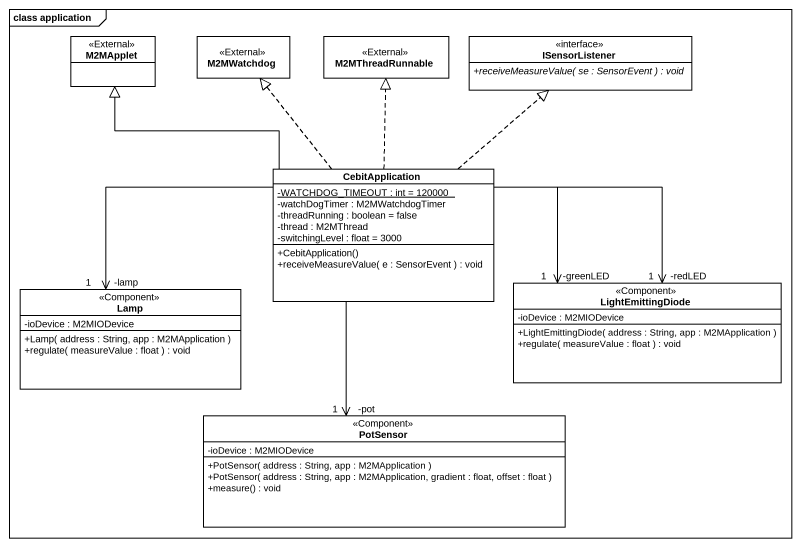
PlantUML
@startuml
mainframe class application
hide circle
hide empty members
skinparam classAttributeIconSize 0
class M2MApplet <<External>>
interface M2MWatchdog <<External>>
interface M2MThreadRunnable <<External>>
interface ISensorListener {
  {abstract} +receiveMeasureValue( se : SensorEvent ) : void
}
class CebitApplication {
  {static} -WATCHDOG_TIMEOUT : int = 120000
  -watchDogTimer : M2MWatchdogTimer
  -threadRunning : boolean = false
  -thread : M2MThread
  -switchingLevel : float = 3000
  +CebitApplication()
  +receiveMeasureValue( e : SensorEvent ) : void
}
class Lamp <<Component>> {
  -ioDevice : M2MIODevice
  +Lamp( address : String, app : M2MApplication )
  +regulate( measureValue : float ) : void
}
class LightEmittingDiode <<Component>> {
  -ioDevice : M2MIODevice
  +LightEmittingDiode( address : String, app : M2MApplication )
  +regulate( measureValue : float ) : void
}
class PotSensor <<Component>> {
  -ioDevice : M2MIODevice
  +PotSensor( address : String, app : M2MApplication )
  +PotSensor( address : String, app : M2MApplication, gradient : float, offset : float )
  +measure() : void
}
CebitApplication -up-|> M2MApplet
CebitApplication .up.|> M2MWatchdog
CebitApplication .up.|> M2MThreadRunnable
CebitApplication .up.|> ISensorListener
CebitApplication -left-> "-lamp\n1" Lamp
CebitApplication -right-> "-greenLED\n1" LightEmittingDiode
CebitApplication -right-> "-redLED\n1" LightEmittingDiode
CebitApplication --> "-pot\n1" PotSensor
@enduml
